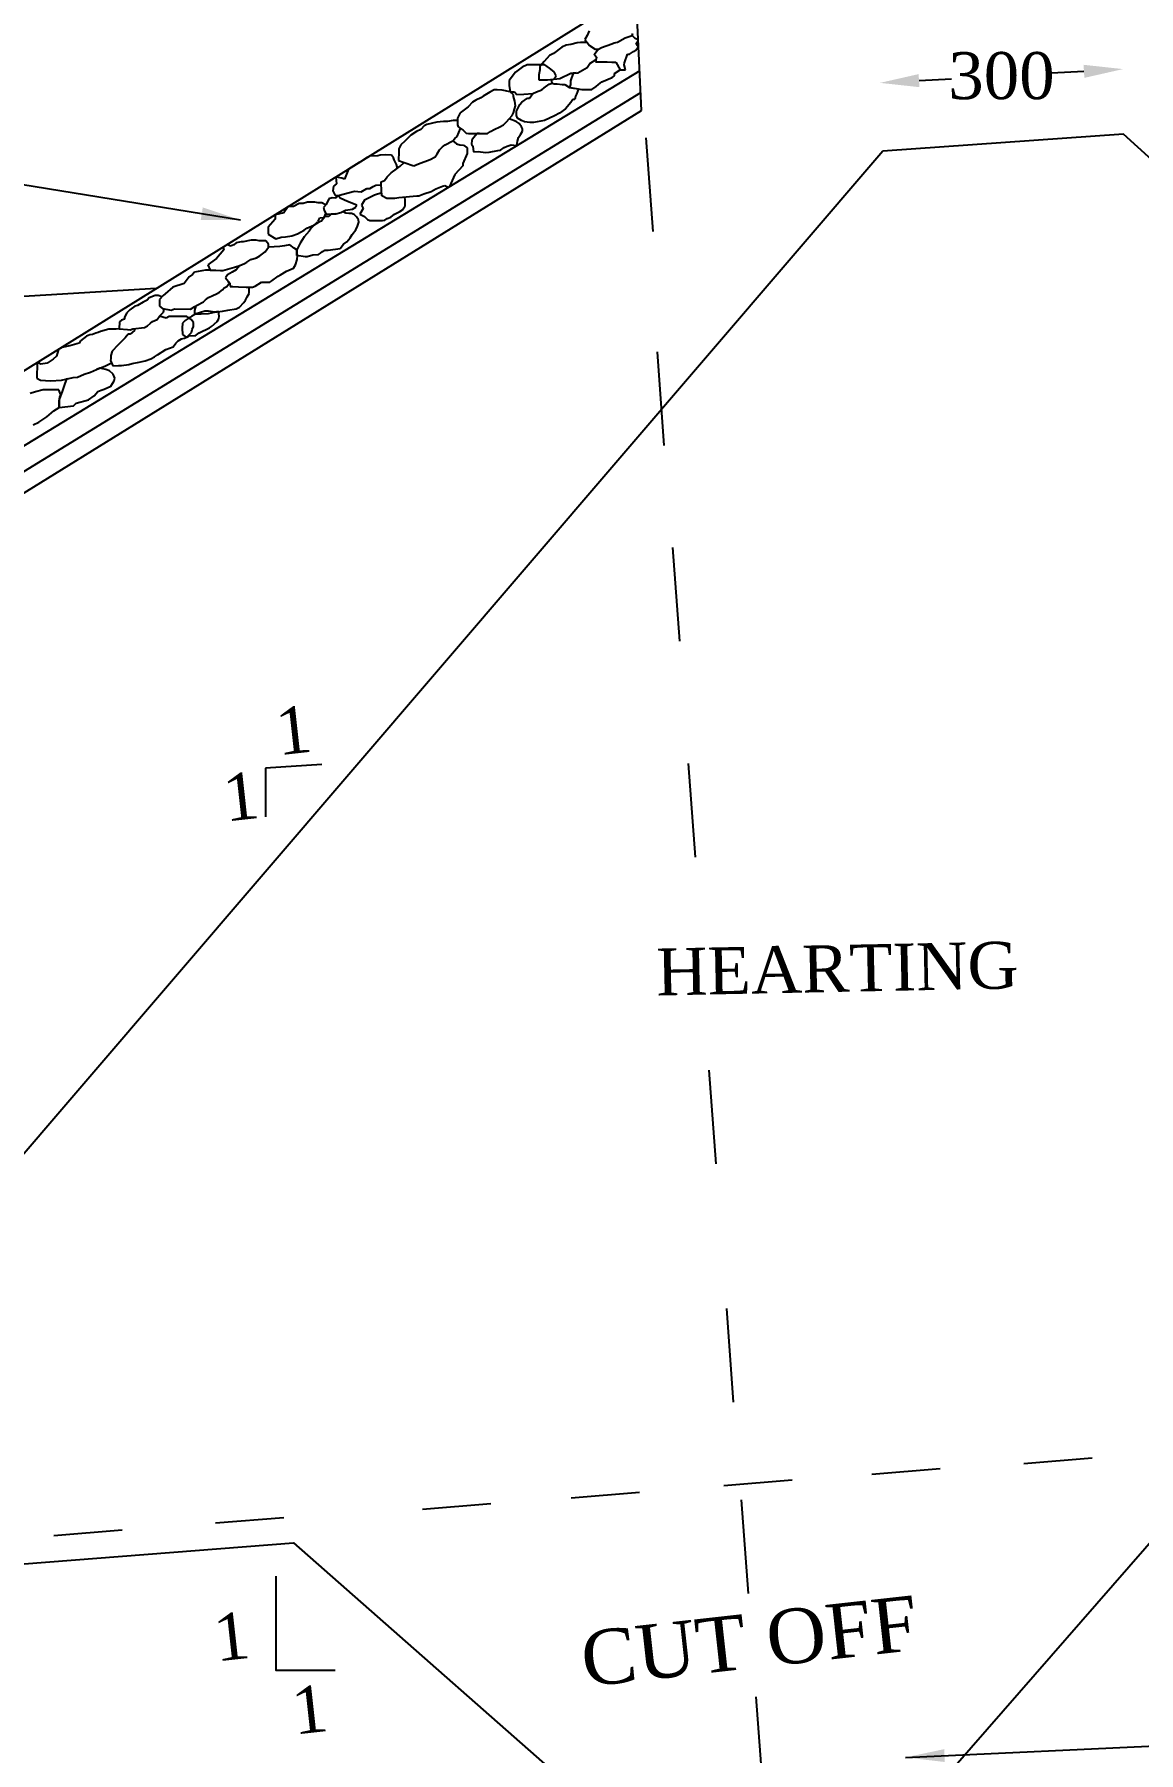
# Model space of a CAD drawing. Header units: millimetres. Extents: x 35 to 1436, y 32 to 1034.
# Drawn here: x 565.4 to 706.5, y 202.2 to 421.8 of the extents above; entities that cross this region are included whole.
import ezdxf

# ---------------------------------------------------------------- set-up
doc = ezdxf.new("R2010")
doc.units = ezdxf.units.MM
doc.header["$MEASUREMENT"] = 0
doc.header["$PDMODE"] = 66
doc.header["$PDSIZE"] = 170
doc.linetypes.add('ACAD_ISO03W100', pattern=[30, 12, -18])
for name, color, linetype in [('DIM', 5, 'Continuous'), ('DOT LINE', 3, 'ACAD_ISO03W100'), ('DWG. LINE', 1, 'Continuous'), ('HATCH', 2, 'Continuous'), ('TEXT', 7, 'Continuous')]:
    doc.layers.add(name, color=color, linetype=linetype)
doc.styles.get("Standard").update_dxf_attribs({"font": 'times.ttf', "height": 6})
doc.dimstyles.get("Standard").update_dxf_attribs({"dimtxt": 6, "dimasz": 5, "dimexe": 0.18, "dimexo": 0.0625, "dimgap": 0.09, "dimtad": 0, "dimtih": 1, "dimtoh": 1, "dimdec": 1, "dimzin": 0, "dimdsep": 46, "dimtxsty": 'Standard', "dimcen": 0.09, "dimse1": 1, "dimse2": 1, "dimclrd": 5, "dimclre": 5, "dimclrt": 4, "dimadec": 0, "dimazin": 0, "dimtfac": 1, "dimtdec": 1, "dimtofl": 0, "dimtmove": 0, "dimatfit": 3, "dimfxl": 0, "dimtolj": 1, "dimtzin": 0, "dimarcsym": 0})

# ---------------------------------------------------------------- blocks, each defined once
blk = doc.blocks.new('*D17')
at = {"layer": 'Defpoints', "color": 0}
for p in [(704.45, 417.88), (704.48, 417.4), (673.39, 416.13)]:
    blk.add_point(p, dxfattribs=at)
at = {"layer": 'DIM', "color": 5, "lineweight": -2}
for p, q in [((678.41, 415.93), (682.55, 416.16)), ((699.49, 417.11), (695.35, 416.88))]:
    blk.add_line(p, q, dxfattribs=at)
at = {"layer": 'DIM', "color": 5}
for points in [[(699.44, 417.95), (699.54, 416.28), (704.48, 417.4)], [(678.36, 416.76), (678.46, 415.09), (673.42, 415.64)]]:
    blk.add_solid(points, dxfattribs=at)
at = {"layer": 'DIM', "color": 4, "insert": (688.95, 416.52), "char_height": 6, "attachment_point": 5}
blk.add_mtext('\\A1;300', dxfattribs=at)

msp = doc.modelspace()

# ---------------------------------------------------------------- linework, layer by layer
at = {"layer": 'DIM'}
for p, q in [((580.94, 389.35), (469.71, 382.77)), ((602.09, 328.53), (594.88, 328.03)), ((594.88, 328.03), (594.88, 321.82))]:
    msp.add_line(p, q, dxfattribs=at)
at = {"layer": 'DOT LINE'}
for p, q in [((643.5, 408.61), (644.83, 390.54)), ((644.93, 381.26), (646.26, 363.19)), ((646.91, 356.24), (648.24, 338.17)), ((648.91, 328.64), (650.24, 310.57)), ((651.57, 289.43), (652.91, 271.36)), ((653.79, 258.99), (655.12, 240.92)), ((700.54, 239.86), (691.81, 239.14)), ((681.12, 238.49), (672.38, 237.77)), ((642.69, 235.45), (633.95, 234.73)), ((662.18, 237.05), (653.45, 236.33)), ((623.68, 234.01), (614.94, 233.29)), ((655.68, 234.53), (657.01, 216.46)), ((576.59, 230.64), (567.85, 229.92)), ((597.23, 232.24), (588.49, 231.52)), ((657.57, 209.34), (658.9, 191.27))]:
    msp.add_line(p, q, dxfattribs=at)
at = {"layer": 'DWG. LINE'}
for p, q in [((642.96, 412.12), (641.82, 435.54)), ((642.02, 427.32), (466.16, 317.99)), ((642.72, 417.19), (469.22, 311.46)), ((470.83, 308.74), (642.85, 414.39)), ((471.63, 306.02), (642.96, 412.12)), ((704.53, 409.1), (673.8, 406.91)), ((880.09, 248.75), (704.53, 409.1)), ((673.8, 406.91), (531.38, 240.7))]:
    msp.add_line(p, q, dxfattribs=at)
msp.add_lwpolyline([(231.78, 204.19), (257.05, 206.21), (257.75, 195.55), (268.77, 195.89), (268.42, 203.31), (598.46, 229.03), (640.19, 192.29), (678.96, 195.82), (715.43, 237.67), (1053.23, 260.41), (1053.23, 257.32), (1080.33, 259.26), (1079.61, 269.75), (1036.77, 267.31), (1037.11, 259.33)], dxfattribs=at)
at = {"layer": 'HATCH'}
for p, q in [((636.02, 421.71), (635.69, 421.18)), ((636.26, 422.3), (636.02, 421.71)), ((640.86, 421.4), (641.77, 421.71)), ((641.77, 421.71), (641.82, 421.97)), ((641.77, 421.71), (641.77, 421.71)), ((642.13, 421.32), (641.77, 421.71)), ((632.78, 420.2), (631.68, 419.41)), ((633.3, 420.46), (632.78, 420.2)), ((633.92, 420.56), (633.3, 420.46)), ((633.3, 420.46), (633.3, 420.46)), ((634.71, 420.75), (633.92, 420.56)), ((633.92, 420.56), (633.92, 420.56)), ((635.14, 420.79), (634.71, 420.75)), ((636, 420.79), (635.14, 420.79)), ((635.69, 421.18), (635.69, 421.18)), ((635.69, 421.18), (635.69, 421.18)), ((635.69, 421.18), (635.69, 421.18)), ((635.69, 421.18), (636.31, 420.4)), ((636.31, 420.4), (637.03, 419.95)), ((637.43, 419.95), (636.9, 419.22)), ((637.03, 419.95), (637.43, 419.95)), ((637.43, 419.95), (637.84, 420.16)), ((637.43, 419.95), (637.43, 419.95)), ((637.84, 420.16), (639.17, 420.64)), ((639.17, 420.64), (639.46, 420.76)), ((639.46, 420.76), (639.89, 420.85)), ((639.89, 420.85), (640.86, 421.4)), ((639.89, 420.85), (639.89, 420.85)), ((640.86, 421.4), (640.86, 421.4)), ((641.41, 419.3), (641.94, 419.63)), ((641.94, 419.63), (642.2, 419.82)), ((642.52, 421.12), (642.13, 421.32)), ((642.2, 419.82), (642.57, 420.28)), ((642.2, 419.82), (642.2, 419.82)), ((642.27, 420.58), (642.53, 421)), ((642.53, 420.23), (642.27, 420.58)), ((642.27, 420.58), (642.27, 420.58)), ((642.27, 420.58), (642.27, 420.58)), ((642.53, 421), (642.52, 421.12)), ((642.57, 420.28), (642.53, 420.23)), ((627.7, 417.65), (627.17, 417.27)), ((628.34, 417.96), (627.7, 417.65)), ((628.94, 417.93), (628.34, 417.96)), ((628.34, 417.96), (628.34, 417.96)), ((629.68, 417.93), (628.94, 417.93)), ((628.94, 417.93), (628.94, 417.93)), ((628.94, 417.93), (628.94, 417.93)), ((630.58, 417.93), (629.68, 417.93)), ((629.94, 417.32), (629.82, 416.65)), ((630.51, 418.39), (629.94, 417.75)), ((629.94, 417.75), (629.94, 417.32)), ((631.2, 419.15), (630.51, 418.39)), ((630.51, 418.39), (630.51, 418.39)), ((631.18, 417.51), (630.58, 417.93)), ((631.8, 417.05), (631.18, 417.51)), ((631.68, 419.41), (631.2, 419.15)), ((631.2, 419.15), (631.2, 419.15)), ((634.8, 416.94), (636, 417.6)), ((636, 417.6), (636.35, 418.1)), ((636, 417.6), (636, 417.6)), ((636.35, 418.1), (637.13, 418.62)), ((636.35, 418.1), (636.35, 418.1)), ((636.9, 419.22), (636.95, 419.28)), ((636.9, 419.22), (636.9, 419.22)), ((636.95, 419.28), (637.19, 418.92)), ((637.19, 418.92), (637.07, 418.32)), ((637.07, 418.32), (638.17, 418.34)), ((637.07, 418.32), (637.07, 418.32)), ((637.13, 418.62), (637.13, 418.62)), ((638.17, 418.34), (638.55, 418.34)), ((638.55, 418.34), (638.55, 418.34)), ((638.55, 418.34), (639.17, 418.3)), ((639.17, 418.3), (639.67, 418.3)), ((639.48, 416.84), (640.2, 417.3)), ((639.67, 418.3), (639.67, 418.3)), ((639.67, 418.3), (640.2, 417.3)), ((640.2, 417.3), (640.89, 417.3)), ((640.2, 417.3), (640.2, 417.3)), ((640.72, 417.94), (640.77, 418.22)), ((640.89, 417.3), (640.72, 417.94)), ((640.77, 418.22), (641.17, 419.3)), ((640.77, 418.22), (640.77, 418.22)), ((641.17, 419.3), (641.41, 419.3)), ((626.84, 417), (626.05, 415.93)), ((626.05, 415.93), (626.05, 415.93)), ((626.05, 415.93), (626.05, 415.29)), ((626.05, 415.29), (626.15, 414.48)), ((627.17, 417.27), (626.84, 417)), ((629.82, 416.65), (629.82, 416.03)), ((629.82, 416.03), (629.82, 416.03)), ((629.82, 416.03), (630.61, 416.01)), ((630.51, 415), (631.15, 415.46)), ((630.61, 416.01), (630.92, 416.01)), ((630.92, 416.01), (632.52, 416.2)), ((631.15, 415.46), (631.51, 415.6)), ((631.46, 416.07), (631.72, 416.1)), ((631.51, 415.6), (631.46, 416.07)), ((631.51, 415.6), (631.77, 415.52)), ((631.72, 416.1), (632.04, 416.55)), ((631.72, 416.1), (631.72, 416.1)), ((631.77, 415.52), (632.15, 415.52)), ((632.04, 416.55), (631.8, 417.05)), ((632.15, 415.52), (632.15, 415.52)), ((632.15, 415.52), (632.82, 415.45)), ((632.52, 416.2), (633.9, 416.89)), ((632.52, 416.2), (632.52, 416.2)), ((632.82, 415.45), (633.13, 415.45)), ((633.13, 415.45), (633.76, 415.03)), ((633.87, 415.44), (633.76, 415.03)), ((634.23, 416.89), (633.87, 415.89)), ((633.87, 415.89), (633.87, 415.44)), ((633.9, 416.89), (634.35, 416.89)), ((634.58, 416.91), (634.23, 416.89)), ((634.35, 416.89), (634.8, 416.94)), ((634.8, 416.94), (634.8, 416.94)), ((636.59, 414.79), (637.14, 415.17)), ((637.14, 415.17), (637.45, 415.41)), ((637.45, 415.41), (637.88, 415.77)), ((637.88, 415.77), (639.19, 416.32)), ((637.88, 415.77), (637.88, 415.77)), ((639.19, 416.32), (639.48, 416.56)), ((639.48, 416.56), (639.48, 416.84)), ((621.33, 413.19), (620.78, 412.59)), ((621.78, 413.43), (621.33, 413.19)), ((621.33, 413.19), (621.33, 413.19)), ((622.43, 413.71), (621.78, 413.43)), ((622.71, 413.93), (622.43, 413.71)), ((623.55, 414.45), (622.71, 413.93)), ((624.1, 414.74), (623.55, 414.45)), ((624.48, 414.74), (624.1, 414.74)), ((625.15, 414.69), (624.48, 414.74)), ((626.15, 414.48), (625.15, 414.69)), ((625.15, 414.69), (625.15, 414.69)), ((626.15, 414.48), (626.15, 414.48)), ((626.15, 414.48), (626.7, 414.48)), ((626.6, 414.12), (626.15, 414.48)), ((626.6, 413.88), (626.6, 414.12)), ((626.77, 413.28), (626.6, 413.88)), ((626.6, 413.88), (626.6, 413.88)), ((626.7, 414.48), (627.01, 414.17)), ((626.79, 413), (626.77, 413.28)), ((626.77, 413.28), (626.77, 413.28)), ((626.84, 412.69), (626.79, 413)), ((626.79, 413), (626.79, 413)), ((627.01, 414.17), (627.89, 414.19)), ((627.01, 414.17), (627.01, 414.17)), ((627.39, 412.86), (627.67, 413.19)), ((627.67, 413.19), (628.36, 413.67)), ((627.89, 414.19), (629.06, 414.27)), ((628.36, 413.67), (628.65, 413.67)), ((628.65, 413.67), (629.06, 414.27)), ((629.06, 414.27), (629.51, 414.48)), ((629.06, 414.27), (629.06, 414.27)), ((629.51, 414.48), (630.2, 414.77)), ((630.2, 414.77), (630.51, 415)), ((633.92, 413.14), (633.23, 412.33)), ((633.76, 415.03), (633.76, 415.03)), ((633.76, 415.03), (634.09, 415.01)), ((633.76, 415.03), (634.25, 414.98)), ((634.18, 413.5), (633.92, 413.14)), ((634.09, 415.01), (635.3, 414.79)), ((634.42, 413.5), (634.18, 413.5)), ((634.25, 414.98), (634.89, 414.87)), ((634.52, 413.95), (634.42, 413.5)), ((634.63, 414.21), (634.52, 413.95)), ((634.89, 414.87), (634.63, 414.21)), ((635.3, 414.79), (636.09, 414.79)), ((636.09, 414.79), (636.59, 414.79)), ((636.59, 414.79), (636.59, 414.79)), ((618.89, 410.83), (618.13, 410.7)), ((619.45, 410.83), (618.89, 410.83)), ((619.78, 411.83), (619.45, 411.14)), ((619.45, 411.14), (619.45, 410.83)), ((619.45, 410.83), (619.45, 410.83)), ((619.45, 410.83), (619.45, 410.26)), ((620.78, 412.59), (619.78, 411.83)), ((619.78, 411.83), (619.78, 411.83)), ((619.78, 411.83), (619.78, 411.83)), ((625.69, 410.66), (626.03, 411.05)), ((626.03, 411.05), (626.43, 411.47)), ((626.03, 411.05), (626.03, 411.05)), ((626.93, 410.71), (626.03, 411.05)), ((626.43, 411.47), (626.6, 411.83)), ((626.43, 411.47), (626.43, 411.47)), ((626.6, 411.83), (626.72, 412.28)), ((626.72, 412.28), (626.84, 412.69)), ((626.72, 412.28), (626.72, 412.28)), ((626.84, 412.69), (626.84, 412.69)), ((627.31, 410.45), (626.93, 410.71)), ((626.98, 412.02), (627.17, 412.45)), ((626.98, 411.45), (626.98, 412.02)), ((627.1, 411.14), (626.98, 411.45)), ((626.98, 411.45), (626.98, 411.45)), ((627.6, 410.83), (627.1, 411.14)), ((627.17, 412.45), (627.39, 412.86)), ((627.17, 412.45), (627.17, 412.45)), ((627.39, 412.86), (627.39, 412.86)), ((627.98, 410.64), (627.6, 410.83)), ((627.6, 410.83), (627.6, 410.83)), ((630.56, 410.81), (629.15, 410.59)), ((631.84, 411.43), (630.56, 410.81)), ((630.56, 410.81), (630.56, 410.81)), ((632.46, 411.76), (631.84, 411.43)), ((633.23, 412.33), (632.46, 411.76)), ((632.46, 411.76), (632.46, 411.76)), ((633.23, 412.33), (633.23, 412.33)), ((613.48, 408.94), (613.02, 408.51)), ((614.19, 409.44), (613.48, 408.94)), ((613.48, 408.94), (613.48, 408.94)), ((613.48, 408.94), (613.48, 408.94)), ((614.74, 409.68), (614.19, 409.44)), ((614.19, 409.44), (614.19, 409.44)), ((614.19, 409.44), (614.19, 409.44)), ((615.19, 410.13), (614.74, 409.68)), ((615.5, 410.3), (615.19, 410.13)), ((615.19, 410.13), (615.19, 410.13)), ((616.79, 410.63), (615.5, 410.3)), ((617.65, 410.7), (616.79, 410.63)), ((616.79, 410.63), (616.79, 410.63)), ((618.13, 410.7), (617.65, 410.7)), ((617.65, 410.7), (617.65, 410.7)), ((618.82, 408.22), (619.1, 408.53)), ((619.1, 408.53), (619.37, 408.77)), ((619.37, 408.77), (619.83, 409.79)), ((619.45, 410.26), (619.52, 410)), ((619.52, 410), (619.52, 410)), ((619.52, 410), (620.14, 409.59)), ((619.83, 409.79), (619.83, 409.79)), ((620.14, 409.59), (620.14, 409.59)), ((620.14, 409.59), (620.52, 409.21)), ((620.52, 409.21), (620.85, 409.16)), ((620.85, 409.16), (621.47, 409.16)), ((621.47, 408.61), (621.28, 408.3)), ((621.47, 409.16), (621.93, 409.16)), ((621.74, 408.9), (621.47, 408.61)), ((621.47, 408.61), (621.47, 408.61)), ((621.93, 409.16), (621.74, 408.9)), ((621.74, 408.9), (621.74, 408.9)), ((621.93, 409.16), (622.59, 409.16)), ((622.26, 409.16), (621.93, 409.16)), ((622.59, 409.16), (623.26, 409.16)), ((623.26, 409.16), (623.64, 409.43)), ((623.26, 409.16), (623.26, 409.16)), ((623.64, 409.43), (624.1, 409.69)), ((624.1, 409.69), (624.86, 410)), ((624.86, 410), (625.31, 410.28)), ((625.31, 410.28), (625.69, 410.66)), ((625.31, 410.28), (625.31, 410.28)), ((625.69, 410.66), (625.69, 410.66)), ((627.08, 408.18), (627.24, 408.66)), ((627.24, 408.66), (627.48, 409.04)), ((627.62, 410.04), (627.31, 410.45)), ((627.48, 409.04), (627.72, 409.45)), ((627.72, 409.78), (627.62, 410.04)), ((627.62, 410.04), (627.62, 410.04)), ((627.72, 409.45), (627.72, 409.78)), ((627.72, 409.78), (627.72, 409.78)), ((628.67, 410.59), (627.98, 410.64)), ((627.98, 410.64), (627.98, 410.64)), ((629.15, 410.59), (628.67, 410.59)), ((609.56, 406.38), (609.25, 406.31)), ((610.25, 406.45), (609.56, 406.38)), ((610.99, 406.4), (610.25, 406.45)), ((611.23, 406.05), (610.99, 406.4)), ((611.93, 406.82), (611.88, 405.7)), ((612.17, 407.7), (611.93, 407.2)), ((611.93, 407.2), (611.93, 406.82)), ((612.71, 408.2), (612.17, 407.7)), ((613.02, 408.51), (612.71, 408.2)), ((612.71, 408.2), (612.71, 408.2)), ((616.58, 406.17), (616.82, 406.58)), ((616.82, 406.58), (617.13, 407.1)), ((617.13, 407.1), (617.53, 407.48)), ((617.53, 407.48), (617.84, 407.72)), ((617.84, 407.72), (618.82, 408.22)), ((618.33, 407.97), (618.82, 408.22)), ((618.82, 408.22), (619.32, 407.84)), ((619.32, 407.84), (619.72, 407.72)), ((619.72, 407.72), (620.18, 407.68)), ((620.68, 406.63), (620.13, 405.34)), ((620.18, 407.68), (620.18, 407.68)), ((620.18, 407.68), (620.68, 407.32)), ((620.68, 407.32), (620.68, 406.98)), ((620.68, 406.98), (620.68, 406.63)), ((621.28, 408.3), (621.23, 407.8)), ((621.23, 407.8), (621.23, 407.8)), ((621.23, 407.8), (621.4, 407.54)), ((621.4, 407.54), (621.47, 406.82)), ((621.47, 406.82), (622.07, 406.87)), ((622.07, 406.87), (623.02, 406.75)), ((623.02, 406.75), (623.48, 406.78)), ((623.02, 406.75), (623.02, 406.75)), ((623.48, 406.78), (624.6, 406.99)), ((624.6, 406.99), (624.91, 407.04)), ((624.91, 407.04), (625.41, 407.37)), ((625.41, 407.37), (625.79, 407.54)), ((625.79, 407.54), (626.29, 407.73)), ((626.29, 407.73), (627, 407.62)), ((627, 407.62), (627.08, 408.18)), ((627.08, 408.18), (627.08, 408.18)), ((605.48, 404.6), (605, 403.31)), ((606.53, 405.26), (605.48, 404.6)), ((606.87, 405.47), (606.53, 405.26)), ((607.02, 405.56), (606.87, 405.47)), ((607.9, 406.11), (607.02, 405.56)), ((608.05, 406.2), (607.9, 406.11)), ((608.13, 406.25), (608.05, 406.2)), ((609.25, 406.31), (608.13, 406.25)), ((609.25, 406.31), (609.25, 406.31)), ((610.43, 403.63), (610.97, 404.13)), ((610.97, 404.13), (611.74, 404.72)), ((610.97, 404.13), (610.97, 404.13)), ((611.32, 405.79), (611.23, 406.05)), ((611.23, 406.05), (611.23, 406.05)), ((611.63, 405.21), (611.32, 405.79)), ((611.36, 404.42), (611.74, 404.72)), ((611.74, 404.72), (611.63, 405.21)), ((611.63, 405.21), (611.63, 405.21)), ((611.74, 404.72), (612.12, 404.98)), ((611.74, 404.72), (611.74, 404.72)), ((611.74, 404.72), (611.74, 404.72)), ((611.74, 404.72), (611.74, 404.72)), ((611.88, 405.7), (611.88, 405.7)), ((611.88, 405.7), (612.6, 405.46)), ((612.12, 404.98), (612.6, 405.46)), ((612.12, 404.98), (612.12, 404.98)), ((612.12, 404.98), (612.12, 404.98)), ((612.6, 405.46), (613.84, 405.03)), ((612.6, 405.46), (612.6, 405.46)), ((612.6, 405.46), (612.6, 405.46)), ((613.84, 405.03), (614.46, 405.29)), ((614.46, 405.29), (615.93, 405.84)), ((614.46, 405.29), (614.46, 405.29)), ((615.93, 405.84), (616.58, 406.17)), ((616.58, 406.17), (616.58, 406.17)), ((620.13, 405.03), (619.1, 403.94)), ((620.13, 405.34), (620.13, 405.03)), ((603.57, 402.43), (603.5, 401.83)), ((603.98, 402.74), (603.57, 402.43)), ((603.57, 402.43), (603.57, 402.43)), ((604.65, 403.44), (603.87, 403.6)), ((603.87, 403.6), (603.98, 402.74)), ((603.98, 402.74), (603.98, 402.74)), ((605, 403.31), (604.65, 403.44)), ((605, 403.31), (605, 403.31)), ((607.13, 401.71), (607.84, 402.12)), ((607.84, 402.12), (608.22, 402.14)), ((607.84, 402.12), (607.84, 402.12)), ((608.22, 402.14), (608.65, 402.38)), ((608.65, 402.38), (609.01, 402.57)), ((609.01, 402.57), (609.69, 402.61)), ((609.01, 402.57), (609.01, 402.57)), ((609.69, 402.98), (610.12, 403.15)), ((609.69, 402.72), (609.69, 402.98)), ((609.69, 402.61), (609.69, 402.85)), ((609.78, 401.2), (609.69, 402.72)), ((610.12, 403.15), (610.43, 403.63)), ((610.43, 403.63), (610.43, 403.63)), ((616.67, 402.05), (616.08, 401.7)), ((617.53, 402.39), (616.67, 402.05)), ((617.82, 402.48), (617.53, 402.39)), ((617.53, 402.39), (617.53, 402.39)), ((618.22, 402.27), (617.82, 402.48)), ((617.82, 402.48), (617.82, 402.48)), ((618.41, 402.38), (618.22, 402.27)), ((619.1, 403.94), (618.41, 402.38)), ((619.1, 403.94), (619.1, 403.94)), ((597.78, 399.82), (597.24, 399.03)), ((598.48, 399.84), (597.78, 399.82)), ((599.18, 400.2), (598.48, 399.84)), ((598.48, 399.84), (598.48, 399.84)), ((599.72, 400.2), (599.18, 400.2)), ((599.18, 400.2), (599.18, 400.2)), ((600.27, 400.37), (599.72, 400.2)), ((600.51, 400.37), (600.27, 400.37)), ((600.89, 400.37), (600.51, 400.37)), ((601.18, 400.37), (600.89, 400.37)), ((600.89, 400.37), (600.89, 400.37)), ((601.61, 400.32), (601.18, 400.37)), ((602.08, 400.32), (601.61, 400.32)), ((602.58, 400.04), (602.08, 400.32)), ((602.64, 400.11), (602.3, 399.71)), ((602.99, 400.83), (602.64, 400.11)), ((602.64, 400.11), (602.64, 400.11)), ((603.4, 400.94), (602.99, 400.83)), ((603.9, 400.92), (603.4, 400.94)), ((603.4, 400.94), (603.4, 400.94)), ((603.5, 401.83), (603.5, 401.83)), ((603.5, 401.83), (603.81, 401.24)), ((603.81, 401.24), (604.17, 401.24)), ((604.17, 401.24), (603.9, 400.92)), ((604.17, 401.24), (606.27, 401.78)), ((604.43, 400.92), (604.17, 401.24)), ((605.36, 400.49), (604.43, 400.92)), ((606.55, 400.02), (605.36, 400.49)), ((606, 399.51), (606.45, 399.75)), ((606.27, 401.78), (607.13, 401.71)), ((606.45, 399.75), (606.55, 400.02)), ((606.45, 399.75), (606.45, 399.75)), ((606.55, 400.02), (606.55, 400.02)), ((607.53, 400.66), (607.15, 399.99)), ((607.15, 399.99), (607.38, 399.59)), ((608.81, 401.3), (607.53, 400.66)), ((609.76, 401.59), (608.81, 401.3)), ((610.38, 400.86), (609.78, 401.2)), ((609.78, 401.2), (609.78, 401.2)), ((611.4, 400.86), (610.38, 400.86)), ((611.93, 400.93), (611.4, 400.86)), ((614.22, 401.15), (611.93, 400.93)), ((612.39, 399.4), (612.75, 399.92)), ((612.75, 400.63), (612.71, 401.01)), ((612.71, 401.01), (612.71, 401.01)), ((612.75, 400.3), (612.75, 400.63)), ((612.75, 399.92), (612.75, 400.3)), ((612.75, 400.3), (612.75, 400.3)), ((614.5, 401.17), (614.22, 401.15)), ((615.12, 401.41), (614.5, 401.17)), ((616.08, 401.7), (615.12, 401.41)), ((596.12, 398.22), (595.24, 397.2)), ((597.24, 399.03), (596.12, 398.78)), ((596.12, 398.78), (596.12, 398.22)), ((597.24, 399.03), (597.24, 399.03)), ((601.42, 397.77), (600.73, 397.08)), ((601.07, 397.43), (601.73, 397.87)), ((602.04, 397.96), (601.42, 397.77)), ((601.62, 397.97), (601.85, 398.37)), ((601.73, 397.87), (601.62, 397.97)), ((601.62, 397.97), (601.62, 397.97)), ((601.85, 398.37), (602.39, 398.41)), ((602.28, 398.27), (602.04, 397.96)), ((602.04, 397.96), (602.04, 397.96)), ((602.51, 398.56), (602.28, 398.27)), ((602.3, 399.71), (602.3, 399.71)), ((602.3, 399.71), (602.37, 399.37)), ((602.37, 399.37), (602.37, 399.37)), ((602.37, 399.37), (602.61, 398.92)), ((602.39, 398.41), (602.59, 398.96)), ((602.59, 398.96), (602.49, 398.69)), ((602.97, 398.58), (602.51, 398.56)), ((602.61, 398.92), (603.28, 398.87)), ((603.28, 398.87), (602.97, 398.58)), ((603.28, 398.87), (603.88, 398.9)), ((603.88, 398.9), (603.28, 398.87)), ((603.88, 398.9), (604.5, 399.06)), ((604.5, 399.06), (605.12, 399.35)), ((605.16, 398.99), (604.81, 399.21)), ((605.12, 399.35), (606, 399.51)), ((605.54, 398.96), (605.16, 398.99)), ((605.16, 398.99), (605.16, 398.99)), ((605.88, 398.96), (605.54, 398.96)), ((606.21, 398.82), (605.88, 398.96)), ((606.54, 398.53), (606.21, 398.82)), ((606.21, 398.82), (606.21, 398.82)), ((606.76, 398.15), (606.54, 398.53)), ((606.66, 397.34), (606.81, 397.84)), ((606.81, 397.84), (606.76, 398.15)), ((607.38, 399.59), (606.95, 398.87)), ((606.95, 398.87), (606.95, 398.87)), ((606.95, 398.87), (606.95, 398.87)), ((606.95, 398.87), (607.53, 398.54)), ((607.53, 398.54), (607.53, 398.54)), ((607.53, 398.54), (607.93, 398.16)), ((607.93, 398.16), (608.22, 398.04)), ((608.22, 398.04), (608.72, 398.04)), ((608.72, 398.04), (609.84, 398.04)), ((609.84, 398.04), (610.15, 398.11)), ((609.84, 398.04), (609.84, 398.04)), ((610.15, 398.11), (610.44, 398.32)), ((610.44, 398.32), (610.89, 398.49)), ((610.89, 398.49), (611.39, 398.87)), ((611.39, 398.87), (612.06, 399.21)), ((611.39, 398.87), (611.39, 398.87)), ((612.06, 399.21), (612.39, 399.4)), ((592.04, 395.33), (591.78, 395.31)), ((593.04, 395.55), (592.04, 395.33)), ((593.4, 395.55), (593.04, 395.55)), ((593.71, 395.52), (593.4, 395.55)), ((594.09, 395.45), (593.71, 395.52)), ((594.54, 395.43), (594.09, 395.45)), ((594.09, 395.45), (594.09, 395.45)), ((594.95, 395.43), (594.54, 395.43)), ((595.28, 395.02), (594.95, 395.43)), ((595.24, 397.2), (595.24, 396.56)), ((595.24, 396.56), (595.24, 396.56)), ((595.24, 396.56), (595.24, 396.29)), ((595.24, 396.29), (596.22, 395.72)), ((596.22, 395.72), (596.89, 395.91)), ((596.22, 395.72), (596.22, 395.72)), ((596.89, 395.91), (597.44, 395.96)), ((597.44, 395.96), (598.27, 396.1)), ((598.27, 396.1), (598.99, 396.34)), ((598.99, 396.34), (599.37, 396.56)), ((599.63, 395.63), (599.32, 395.17)), ((599.37, 396.56), (599.82, 396.82)), ((599.37, 396.56), (599.37, 396.56)), ((599.82, 395.96), (599.63, 395.63)), ((599.82, 396.82), (600.18, 397.06)), ((600.46, 396.7), (599.82, 395.96)), ((600.18, 397.06), (601.07, 397.43)), ((600.73, 397.08), (600.46, 396.7)), ((600.46, 396.7), (600.46, 396.7)), ((600.46, 396.7), (600.46, 396.7)), ((605.3, 395.32), (605.71, 395.84)), ((605.71, 395.84), (605.95, 396.27)), ((605.95, 396.27), (606.42, 396.87)), ((606.42, 396.87), (606.66, 397.34)), ((606.66, 397.34), (606.66, 397.34)), ((588.61, 393.21), (587.87, 392.64)), ((589.56, 394.28), (588.61, 393.21)), ((590, 394.98), (589.49, 394.66)), ((589.49, 394.66), (589.56, 394.28)), ((590.42, 394.76), (590, 394.98)), ((590.85, 394.95), (590.42, 394.76)), ((591.13, 395.19), (590.85, 394.95)), ((591.78, 395.31), (591.13, 395.19)), ((591.13, 395.19), (591.13, 395.19)), ((593.02, 393.05), (593.73, 393.28)), ((593.73, 393.28), (594.16, 393.55)), ((594.16, 393.55), (594.85, 394.05)), ((594.85, 394.05), (595.28, 394.64)), ((595.28, 394.64), (595.28, 395.02)), ((595.28, 395.02), (595.28, 395.02)), ((596.74, 394.74), (595.28, 394.64)), ((597.31, 394.81), (596.74, 394.74)), ((596.74, 394.74), (596.74, 394.74)), ((598.02, 394.93), (597.31, 394.81)), ((598.55, 394.5), (598.02, 394.93)), ((598.89, 394.29), (598.55, 394.5)), ((599.32, 395.17), (598.89, 394.29)), ((598.89, 394.29), (598.89, 393.6)), ((598.89, 393.95), (598.89, 394.29)), ((598.89, 393.59), (598.89, 393.95)), ((598.89, 393.6), (599.94, 393.44)), ((599, 393.59), (598.89, 393.59)), ((598.95, 393.05), (599, 393.59)), ((599.94, 393.44), (600.2, 393.44)), ((600.2, 393.44), (600.92, 393.67)), ((600.92, 393.67), (601.66, 393.72)), ((601.66, 393.72), (601.92, 393.89)), ((601.92, 393.89), (602.18, 394.08)), ((602.18, 394.08), (602.47, 394.25)), ((602.47, 394.25), (602.9, 394.25)), ((602.9, 394.25), (604.45, 394.48)), ((604.45, 394.48), (604.87, 395.01)), ((604.45, 394.48), (604.45, 394.48)), ((604.87, 395.01), (605.3, 395.32)), ((585.55, 391.14), (585.12, 390.83)), ((585.81, 391.45), (585.55, 391.14)), ((587.22, 391.69), (585.81, 391.45)), ((587.8, 391.69), (587.22, 391.69)), ((587.87, 392.64), (587.51, 392.36)), ((587.51, 392.36), (587.8, 391.69)), ((587.8, 391.69), (587.8, 391.69)), ((587.8, 391.69), (588.53, 391.69)), ((587.87, 392.64), (587.87, 392.64)), ((588.53, 391.69), (589.13, 391.66)), ((589.13, 391.66), (589.46, 391.66)), ((589.46, 391.66), (590.92, 392.09)), ((590.04, 391.12), (589.77, 390.74)), ((590.63, 391.45), (590.04, 391.12)), ((590.04, 391.12), (590.04, 391.12)), ((591.16, 391.76), (590.63, 391.45)), ((590.92, 392.09), (591.63, 392.28)), ((591.63, 392.28), (591.16, 391.76)), ((591.16, 391.76), (591.16, 391.76)), ((591.63, 392.28), (592.21, 392.55)), ((592.21, 392.55), (592.49, 392.71)), ((592.49, 392.71), (593.02, 393.05)), ((595.71, 390.33), (596.52, 390.95)), ((596.52, 390.95), (596.81, 391.09)), ((596.81, 391.09), (597.59, 391.57)), ((597.59, 391.57), (598.45, 391.95)), ((598.45, 391.95), (598.72, 392.4)), ((598.72, 392.4), (598.95, 393.05)), ((598.72, 392.4), (598.72, 392.4)), ((598.95, 393.05), (598.95, 393.05)), ((583.07, 389.54), (582.09, 388.66)), ((584.48, 389.99), (583.07, 389.54)), ((583.07, 389.54), (583.07, 389.54)), ((585.12, 390.83), (584.48, 389.99)), ((584.48, 389.99), (584.48, 389.99)), ((588.65, 388.68), (589.03, 388.87)), ((589.03, 388.87), (589.39, 389.18)), ((589.03, 388.87), (589.03, 388.87)), ((589.39, 389.18), (589.6, 389.45)), ((589.39, 389.18), (589.39, 389.18)), ((589.6, 389.45), (589.94, 389.61)), ((589.77, 390.74), (590.35, 390.02)), ((589.94, 389.61), (590.29, 390.09)), ((589.94, 389.61), (589.94, 389.61)), ((590.29, 390.09), (590.11, 390.22)), ((590.35, 390.02), (590.35, 390.02)), ((590.35, 390.02), (590.37, 389.62)), ((590.37, 389.62), (590.7, 389.62)), ((590.7, 389.62), (590.7, 389.62)), ((590.7, 389.62), (591.44, 389.57)), ((591.44, 389.57), (592.42, 389.54)), ((592.42, 389.54), (593.21, 389.54)), ((592.82, 389.09), (592.82, 389.54)), ((592.82, 389.54), (592.82, 389.54)), ((592.82, 388.71), (592.82, 389.09)), ((592.82, 389.09), (592.82, 389.09)), ((593.21, 389.54), (593.59, 389.64)), ((593.59, 389.64), (594.38, 390.16)), ((594.38, 390.16), (595.04, 390.16)), ((595.04, 390.16), (595.45, 390.16)), ((595.45, 390.16), (595.71, 390.33)), ((577.55, 386.62), (577.15, 386.24)), ((578.2, 387.08), (577.55, 386.62)), ((577.55, 386.62), (577.55, 386.62)), ((578.53, 387.2), (578.2, 387.08)), ((579.25, 387.63), (578.53, 387.2)), ((578.53, 387.2), (578.53, 387.2)), ((579.75, 387.86), (579.25, 387.63)), ((580.01, 388.17), (579.75, 387.86)), ((579.75, 387.86), (579.75, 387.86)), ((579.75, 387.86), (579.75, 387.86)), ((580.77, 388.46), (580.01, 388.17)), ((581.18, 388.48), (580.77, 388.46)), ((581.66, 388.31), (581.18, 388.48)), ((581.18, 388.48), (581.18, 388.48)), ((581.81, 388.47), (581.35, 387.97)), ((581.35, 387.97), (581.35, 387.09)), ((581.35, 387.09), (581.35, 387.09)), ((581.35, 387.09), (581.73, 386.78)), ((581.81, 388.47), (581.66, 388.31)), ((581.73, 386.78), (581.73, 386.78)), ((581.73, 386.78), (581.73, 386.78)), ((581.73, 386.78), (582.83, 386.59)), ((582.09, 388.66), (581.81, 388.47)), ((581.81, 388.47), (581.81, 388.47)), ((581.81, 388.47), (581.81, 388.47)), ((581.87, 386.32), (581.94, 386.74)), ((581.94, 386.74), (581.94, 386.74)), ((582.83, 386.59), (583.28, 386.75)), ((582.83, 386.59), (582.83, 386.59)), ((583.28, 386.75), (585.31, 386.73)), ((585.31, 386.73), (585.86, 387.04)), ((586, 387.12), (585.81, 386.54)), ((585.86, 387.04), (586.15, 387.21)), ((586, 387.12), (586, 387.12)), ((586.15, 387.21), (586.98, 387.64)), ((586.15, 387.21), (586.15, 387.21)), ((586.98, 387.64), (587.24, 387.92)), ((587.24, 387.92), (587.6, 388.21)), ((587.6, 388.21), (588.15, 388.45)), ((588.15, 388.45), (588.65, 388.68)), ((588.15, 388.45), (588.15, 388.45)), ((589.39, 386.47), (590.06, 386.59)), ((590.06, 386.59), (591.15, 386.75)), ((591.15, 386.75), (591.58, 386.99)), ((591.58, 386.99), (592.11, 387.56)), ((591.58, 386.99), (591.58, 386.99)), ((592.11, 387.56), (592.34, 387.87)), ((592.34, 387.87), (592.56, 388.3)), ((592.56, 388.3), (592.82, 388.71)), ((592.56, 388.3), (592.56, 388.3)), ((576.22, 385.1), (576.17, 384.2)), ((576.5, 385.31), (576.22, 385.1)), ((576.86, 385.43), (576.5, 385.31)), ((577.15, 386.24), (576.86, 385.7)), ((576.86, 385.7), (576.86, 385.43)), ((577.94, 384.22), (579.41, 384.36)), ((579.41, 384.36), (579.82, 384.58)), ((579.82, 384.58), (580.18, 384.91)), ((580.18, 384.91), (580.44, 385.12)), ((580.44, 385.12), (581.03, 385.41)), ((581.03, 385.41), (581.34, 385.84)), ((581.34, 385.84), (581.87, 386.32)), ((582.18, 385.58), (581.34, 385.84)), ((581.87, 386.32), (581.87, 386.32)), ((582.58, 385.77), (582.18, 385.58)), ((583.09, 385.77), (582.58, 385.77)), ((582.58, 385.77), (582.58, 385.77)), ((583.51, 385.77), (583.09, 385.77)), ((583.78, 385.77), (583.51, 385.77)), ((584.85, 385.77), (583.78, 385.77)), ((584.3, 384.93), (584.23, 384.29)), ((584.61, 385.27), (584.3, 384.93)), ((584.3, 384.93), (584.3, 384.93)), ((585.12, 385.59), (584.61, 385.27)), ((585.4, 385.41), (584.85, 385.77)), ((585.22, 385.65), (585.12, 385.59)), ((585.12, 385.59), (585.12, 385.59)), ((585.47, 385.84), (585.22, 385.65)), ((585.68, 385.03), (585.4, 385.41)), ((585.4, 385.41), (585.4, 385.41)), ((586.05, 386.13), (585.47, 385.84)), ((585.52, 384.12), (585.68, 384.5)), ((585.68, 384.5), (585.68, 385.03)), ((585.68, 385.03), (585.68, 385.03)), ((585.68, 385.03), (585.68, 385.03)), ((585.81, 386.54), (585.81, 386.13)), ((585.81, 386.13), (586.05, 386.13)), ((587.14, 386.46), (586.05, 386.13)), ((586.05, 386.13), (586.05, 386.13)), ((586.05, 386.13), (586.67, 386.11)), ((586.67, 386.11), (587.62, 386.16)), ((587.59, 386.46), (587.14, 386.46)), ((588.36, 386.33), (587.59, 386.46)), ((587.62, 386.16), (588.36, 386.33)), ((587.73, 384.31), (588, 384.48)), ((588, 384.48), (588.71, 385.15)), ((588.36, 386.33), (589.39, 386.47)), ((588.88, 386.4), (588.36, 386.33)), ((588.36, 386.33), (588.36, 386.33)), ((588.71, 385.15), (588.93, 385.46)), ((588.71, 385.15), (588.71, 385.15)), ((588.97, 385.84), (588.88, 386.4)), ((588.93, 385.46), (588.97, 385.84)), ((588.97, 385.84), (588.97, 385.84)), ((571.08, 382.38), (569.89, 382.02)), ((571.24, 382.66), (571.08, 382.38)), ((571.08, 382.38), (571.08, 382.38)), ((572.02, 383.26), (571.24, 382.66)), ((572.43, 383.44), (572.02, 383.26)), ((572.77, 383.49), (572.43, 383.44)), ((573.21, 383.65), (572.77, 383.49)), ((573.49, 383.75), (573.21, 383.65)), ((573.8, 383.88), (573.49, 383.75)), ((574.89, 384.14), (573.8, 383.88)), ((575.46, 384.14), (574.89, 384.14)), ((574.89, 384.14), (574.89, 384.14)), ((575.82, 384.16), (575.46, 384.14)), ((576.17, 384.2), (575.82, 384.16)), ((576.96, 383.05), (576.03, 382.1)), ((576.17, 384.2), (576.17, 384.2)), ((576.17, 384.2), (577.24, 384.1)), ((577.32, 383.5), (576.96, 383.05)), ((576.96, 383.05), (576.96, 383.05)), ((576.96, 383.05), (576.96, 383.05)), ((577.24, 384.1), (577.6, 384.08)), ((577.6, 383.5), (577.32, 383.5)), ((577.6, 384.08), (577.94, 384.22)), ((578.17, 383.98), (577.6, 383.5)), ((578.17, 384.24), (578.17, 383.98)), ((583.11, 381.88), (583.42, 382.38)), ((583.42, 382.38), (583.71, 382.65)), ((583.71, 382.65), (584.16, 382.93)), ((584.16, 382.93), (584.56, 383)), ((584.23, 384.29), (584.23, 384.29)), ((584.23, 384.29), (584.3, 383.46)), ((584.3, 383.46), (584.3, 383.46)), ((584.3, 383.46), (584.79, 383.11)), ((584.56, 383), (585.02, 383.22)), ((584.79, 383.11), (585.1, 383.35)), ((585.02, 383.22), (585.18, 383.48)), ((585.1, 383.35), (585.92, 383.31)), ((585.18, 383.48), (585.42, 383.74)), ((585.42, 383.74), (585.52, 384.12)), ((585.52, 384.12), (585.52, 384.12)), ((585.92, 383.31), (586.4, 383.69)), ((586.4, 383.69), (587.73, 384.31)), ((586.4, 383.69), (586.4, 383.69)), ((567.77, 380.31), (566.99, 379.82)), ((568.18, 380.72), (567.77, 380.31)), ((568.43, 381.57), (568.18, 380.72)), ((568.72, 381.75), (568.43, 381.57)), ((568.85, 381.83), (568.72, 381.75)), ((569.89, 382.02), (568.85, 381.83)), ((575.12, 380.41), (575.07, 380.15)), ((575.07, 380.15), (575.38, 379.45)), ((575.31, 381.34), (575.12, 380.81)), ((575.12, 380.81), (575.12, 380.41)), ((576.03, 382.1), (575.31, 381.34)), ((575.31, 381.34), (575.31, 381.34)), ((576.03, 382.1), (576.03, 382.1)), ((578.75, 379.93), (579.51, 380.1)), ((579.51, 380.1), (580.22, 380.36)), ((580.22, 380.36), (580.72, 380.62)), ((580.22, 380.36), (580.22, 380.36)), ((580.72, 380.62), (581.11, 380.86)), ((581.11, 380.86), (582.16, 381.57)), ((582.16, 381.57), (583.11, 381.88)), ((582.16, 381.57), (582.16, 381.57)), ((565.72, 379.33), (565.65, 378.39)), ((565.65, 378.39), (565.67, 377.9)), ((565.67, 377.9), (565.67, 377.9)), ((565.67, 377.9), (566.14, 377.64)), ((566.16, 379.69), (565.72, 379.89)), ((565.72, 379.89), (565.72, 379.33)), ((565.72, 379.33), (565.72, 379.33)), ((566.99, 379.82), (566.16, 379.69)), ((568.83, 377.62), (570.33, 377.98)), ((569.44, 377.77), (569.25, 377.2)), ((569.58, 377.8), (569.44, 377.77)), ((570.33, 377.98), (570.85, 378.03)), ((570.85, 378.03), (571.73, 378.39)), ((571.73, 378.39), (572.53, 378.68)), ((572.53, 378.68), (573.29, 379.01)), ((573.29, 379.01), (573.73, 379.17)), ((573.73, 379.17), (573.29, 379.01)), ((573.73, 379.17), (574.43, 379.45)), ((574.5, 378.99), (573.73, 379.17)), ((574.43, 379.45), (574.79, 379.66)), ((574.97, 378.83), (574.5, 378.99)), ((574.79, 379.66), (575.21, 379.85)), ((575.41, 378.39), (574.97, 378.83)), ((575.21, 379.85), (575.21, 379.85)), ((575.38, 379.45), (576.12, 379.5)), ((575.38, 379.45), (575.38, 379.45)), ((575.62, 377.9), (575.41, 378.39)), ((575.41, 378.39), (575.41, 378.39)), ((575.54, 377.54), (575.62, 377.9)), ((575.62, 377.9), (575.62, 377.9)), ((576.12, 379.5), (576.5, 379.5)), ((576.5, 379.5), (577.41, 379.65)), ((577.41, 379.65), (577.86, 379.76)), ((577.86, 379.76), (578.75, 379.93)), ((565.48, 376.16), (564.81, 375.95)), ((566.47, 376.42), (565.48, 376.16)), ((565.48, 376.16), (565.48, 376.16)), ((566.14, 377.64), (567.41, 377.57)), ((568.49, 376.42), (566.47, 376.42)), ((566.47, 376.42), (566.47, 376.42)), ((567.41, 377.57), (568.83, 377.62)), ((568.73, 375.75), (568.49, 376.42)), ((568.49, 376.42), (568.49, 376.42)), ((568.93, 376.32), (568.52, 375.18)), ((568.62, 375.45), (568.73, 375.75)), ((569.25, 377.2), (568.93, 376.32)), ((572.25, 375.13), (573, 375.62)), ((573, 375.62), (573.47, 376.17)), ((573, 375.62), (573, 375.62)), ((573.47, 376.17), (573.91, 376.38)), ((573.91, 376.38), (574.27, 376.48)), ((574.27, 376.48), (575.12, 376.89)), ((575.12, 376.89), (575.33, 377.23)), ((575.12, 376.89), (575.12, 376.89)), ((575.33, 377.23), (575.54, 377.54)), ((566.96, 372.95), (567.84, 373.7)), ((567.84, 373.7), (568.52, 374.15)), ((568.52, 374.99), (568.62, 375.45)), ((568.52, 375.18), (568.52, 374.8)), ((568.52, 374.47), (568.52, 374.99)), ((568.52, 374.8), (568.52, 374.15)), ((568.52, 374.15), (568.52, 374.47)), ((568.52, 374.15), (570.36, 374.36)), ((568.52, 374.15), (568.52, 374.15)), ((570.36, 374.36), (570.7, 374.69)), ((570.36, 374.36), (570.36, 374.36)), ((570.7, 374.69), (572.25, 375.13)), ((572.25, 375.13), (572.25, 375.13)), ((565.2, 371.94), (565.92, 372.25)), ((565.92, 372.25), (566.96, 372.95)), ((565.92, 372.25), (565.92, 372.25)), ((566.96, 372.95), (566.96, 372.95))]:
    msp.add_line(p, q, dxfattribs=at)
at = {"layer": 'TEXT'}
msp.add_lwpolyline([(596.2, 224.78), (596.2, 212.77), (603.81, 212.77)], dxfattribs=at)

# ---------------------------------------------------------------- texts
at = {"layer": 'TEXT', "color": 6}
for s, height, rotation, p in [('1', 6, 6.3259, (596.55, 329.68)), ('1', 6, 6.3259, (589.82, 321.21)), ('HEARTING', 6, 1.1512, (644.89, 298.98)), ('CUT OFF', 7, 6.3259, (635.66, 210.63)), ('1', 6, 6.3259, (588.62, 213.85)), ('1', 6, 6.3259, (598.61, 204.51))]:
    msp.add_text(s, height=height, rotation=rotation, dxfattribs=at).set_placement(p)

# ---------------------------------------------------------------- dimensions: what is measured, and where the dimension line sits
at = {"layer": 'DIM'}
dim = msp.add_aligned_dim(p1=(673.39, 416.13), p2=(704.45, 417.88), distance=-0.49, text='300', dimstyle='Standard', dxfattribs=at)
dim.commit()
dim.dimension.update_dxf_attribs({"geometry": '*D17', "text_midpoint": (688.95, 416.52)})

# ---------------------------------------------------------------- leaders
for points in [[(591.68, 398.11), (491.09, 414.32)], [(676.67, 201.6), (741.45, 204.63)]]:
    msp.add_leader(points, dimstyle='Standard', override={"dimgap": 0.09, "dimtad": 0}, dxfattribs=at)

doc.saveas('drawing.dxf')
